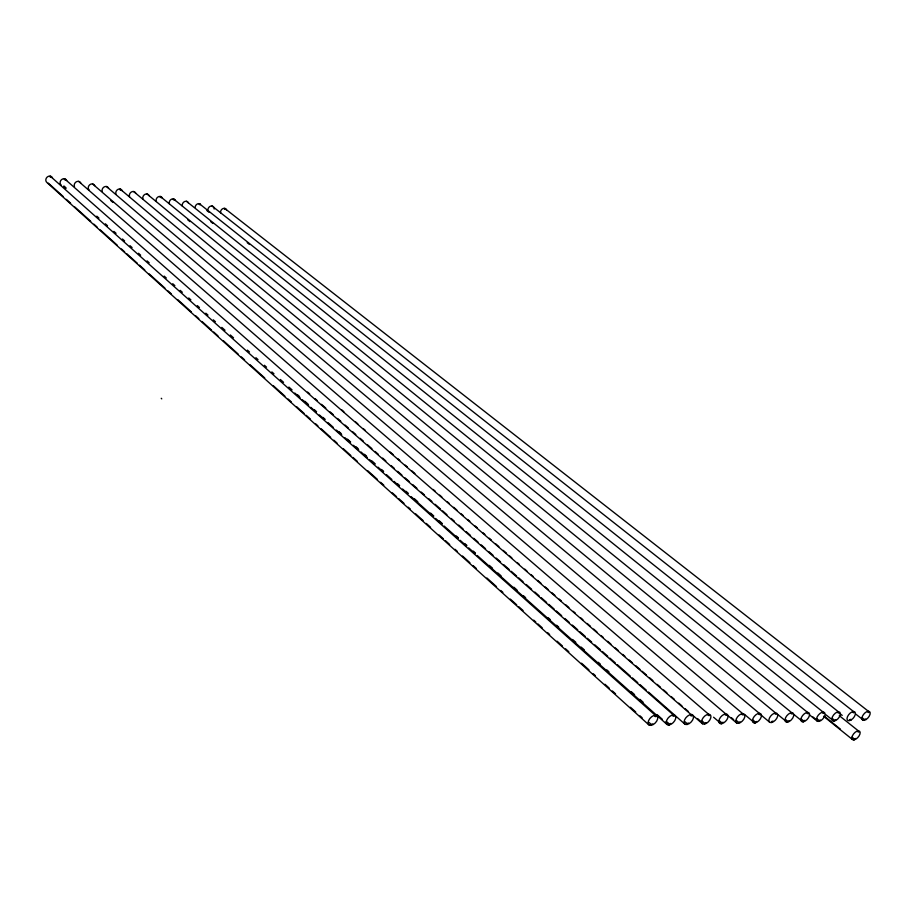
<?xml version="1.0" encoding="UTF-8"?>
<svg xmlns="http://www.w3.org/2000/svg" width="916" height="916" viewBox="0 0 916 916"><rect width="100%" height="100%" fill="white"/><g stroke="black" fill="none" stroke-linecap="round" stroke-linejoin="round"><path stroke-width="1.37" d="M161.754 398.861L161.25 398.288M855.601 738.491L854.239 738.903L852.006 737.117M865.62 719.003L864.257 719.415L862.013 717.652M835.724 719.69L834.316 720.102L832.083 718.316M849.407 719.758L850.781 719.346M820.415 720.033L818.996 720.457L816.774 718.659M804.866 720.4L803.424 720.812L801.214 719.003M789.065 720.755L787.6 721.178L785.39 719.358M771.524 721.556L773.001 721.121M756.673 721.499L755.173 721.934L752.986 720.091M740.071 721.877L738.548 722.312L736.372 720.457M723.205 722.266L721.659 722.701L719.484 720.835M706.041 722.655L704.473 723.102L702.32 721.224M670.833 723.457L669.218 723.915L667.088 722.014M688.592 723.056L687 723.503L684.847 721.613M652.776 723.869L651.139 724.327L649.009 722.415M654.734 716.335L656.016 716.678M672.825 715.98L674.084 716.323M690.595 715.636L691.832 715.98M708.079 715.304L709.293 715.636M725.266 714.972L726.457 715.304M742.166 714.652L743.334 714.972M758.78 714.331L759.925 714.652M775.131 714.011L776.253 714.331M857.811 731.781L858.819 732.079M791.218 713.701L792.317 714.022M807.042 713.392L808.118 713.713M822.602 713.095L823.667 713.415M837.934 712.797L838.976 713.106M853.014 712.511L854.033 712.82M867.864 712.224L868.86 712.534M50.025 176.88L51.101 177.349M64.292 179.513L65.345 179.971M119.882 189.761L120.889 190.207M160.082 197.18L161.067 197.616M173.216 199.596L174.189 200.031M199.081 204.371L200.031 204.795M224.443 209.043L225.359 209.466M224.649 208.344L868.357 711.24M212.043 206.02L853.506 711.514M855.922 714.205L863.765 720.388M199.299 203.661L838.426 711.801M839.972 713.633L842.205 715.407M206.924 210.611L209.157 212.386M247.217 242.683L249.461 244.458M839.285 715.659L858.292 730.808M186.429 201.28L823.106 712.087M826.014 714.835L833.823 721.098M210.691 221.661L212.913 223.447M824.801 716.598L840.384 729.136M851.525 738.09L853.746 739.876M823.553 716.255L852.464 739.51M173.422 198.886L807.534 712.385M812.961 716.965L815.183 718.762M809.378 714.766L817.152 721.064M794.08 714.595L802.931 721.831M160.3 196.459L791.71 712.682M187.746 219.817L189.956 221.626M778.291 714.915L787.107 722.197M147.029 194.009L775.623 712.98M133.621 191.524L759.272 713.289M760.818 714.858L769.6 722.174M744.845 714.686L754.681 722.964M120.088 189.028L742.658 713.598M731.529 717.8L733.705 719.644M106.405 186.498L725.758 713.919M726.777 714.606L736.578 722.942M713.575 717.217L721.167 723.755M92.573 183.944L708.572 714.24M110.779 200.547L112.943 202.413M697.523 718.545L700.751 721.35M341.679 409.818L343.832 411.696M355.683 422.001L357.835 423.879M363.217 428.562L365.37 430.44M390.136 451.989L393.365 454.794M397.681 458.55L399.834 460.427M405.215 465.11L407.368 466.977M411.673 470.732L414.902 473.538M433.211 489.476L435.363 491.342M439.68 495.098L441.833 496.964M447.214 501.659L449.367 503.525M453.672 507.281L456.901 510.086M461.217 513.842L463.37 515.708M467.675 519.464L469.828 521.33M475.209 526.013L477.362 527.891M482.755 532.574L484.908 534.452M489.213 538.196L491.365 540.074M495.671 543.818L498.899 546.634M503.216 550.379L506.445 553.195M509.674 556.001L511.826 557.878M517.208 562.561L519.361 564.439M524.754 569.122L526.906 571M531.211 574.744L533.364 576.622M537.669 580.366L540.898 583.183M545.215 586.927L548.444 589.744M551.672 592.549L554.901 595.366M559.207 599.11L561.359 600.988M565.676 604.732L568.905 607.548M573.21 611.293L575.362 613.17M580.744 617.853L582.897 619.731M587.213 623.475L590.442 626.292M593.671 629.097L596.9 631.914M601.205 635.658L603.358 637.536M607.674 641.28L610.903 644.097M615.208 647.841L618.437 650.646M622.743 654.402L624.895 656.268M629.212 660.024L632.441 662.829M635.67 665.646L639.975 669.39M642.127 671.268L646.444 675.012M649.673 677.829L652.902 680.634M657.207 684.389L660.436 687.195M663.665 690.011L666.894 692.817M671.21 696.572L674.439 699.377M678.745 703.133L681.973 705.938M685.202 708.755L688.443 711.56M691.672 714.377L702.435 723.743M78.604 181.368L691.088 714.572M307.581 392.059L309.723 393.949M315.093 398.666L317.234 400.555M321.516 404.322L325.81 408.101M330.092 411.868L333.31 414.696M337.603 418.475L340.821 421.303M345.103 425.081L348.32 427.909M352.614 431.688L355.82 434.516M360.114 438.283L363.331 441.123M367.614 444.89L371.907 448.668M375.125 451.496L378.342 454.325M382.625 458.103L385.842 460.931M391.201 465.649L394.418 468.477M397.636 471.305L401.918 475.083M405.135 477.912L409.429 481.69M412.647 484.518L416.929 488.285M421.223 492.064L424.429 494.892M428.722 498.67L431.94 501.499M435.157 504.327L440.516 509.044M442.657 510.933L446.951 514.712M451.233 518.479L454.45 521.307M458.733 525.086L463.027 528.864M466.244 531.692L470.526 535.459M473.744 538.299L478.038 542.066M481.255 544.894L485.537 548.673M488.755 551.501L493.037 555.279M496.254 558.107L500.548 561.874M503.766 564.714L509.124 569.431M511.265 571.309L516.624 576.027M518.765 577.916L523.059 581.694M526.276 584.523L531.635 589.24M534.852 592.068L539.135 595.847M541.287 597.736L546.646 602.453M548.787 604.331L554.146 609.048M556.287 610.938L561.645 615.655M564.863 618.483L569.157 622.262M572.374 625.09L577.733 629.807M579.874 631.697L585.232 636.414M587.374 638.303L591.667 642.07M594.885 644.898L600.243 649.616M602.385 651.505L607.743 656.222M609.896 658.112L615.254 662.829M617.395 664.718L630.254 676.042M632.406 677.92L637.765 682.638M639.906 684.527L646.341 690.183M648.482 692.072L684.928 724.155M64.486 178.757L673.317 714.904M63.88 185.959L66.021 187.86M63.673 186.704L65.815 188.604M96.821 216.187L98.951 218.088M105.363 223.802L107.504 225.702M113.916 231.404L116.057 233.305M122.469 239.007L124.61 240.919M129.958 245.671L132.087 247.572M138.511 253.274L140.64 255.175M147.052 260.888L149.194 262.789M164.159 276.105L166.3 278.006M172.712 283.708L174.853 285.609M180.2 290.372L182.33 292.273M188.742 297.975L190.883 299.875M197.295 305.578L199.436 307.49M205.848 313.192L207.978 315.081M213.302 319.821L215.432 321.711M221.821 327.39L225.004 330.241M230.328 334.97L233.523 337.809M247.366 350.13L249.496 352.019M255.885 357.698L258.014 359.599M264.403 365.278L266.533 367.167M271.857 371.907L273.976 373.808M280.365 379.487L283.559 382.327M288.884 387.067L292.078 389.907M297.402 394.636L299.532 396.536M304.856 401.265L308.051 404.105M314.44 409.796L316.57 411.685M322.947 417.375L325.077 419.265M338.92 431.573L341.05 433.474M347.439 439.153L350.633 441.993M355.958 446.733L358.087 448.622M364.476 454.302L366.606 456.202M371.919 460.943L375.113 463.782M381.503 469.461L383.632 471.351M397.475 483.671L399.616 485.572M406.017 491.274L408.158 493.174M414.57 498.877L417.765 501.728M430.589 513.12L433.783 515.971M439.13 520.723L442.336 523.574M456.214 535.929L458.355 537.829M464.755 543.52L466.897 545.421M473.297 551.123L475.438 553.024M489.316 565.378L492.522 568.229M497.857 572.981L501.063 575.832M513.887 587.225L517.082 590.076M523.494 595.778L525.624 597.679M548.054 617.636L550.195 619.537M556.596 625.227L558.737 627.128M572.615 639.482L575.821 642.334M581.156 647.085L584.362 649.936M598.251 662.279L600.381 664.18M606.793 669.882L608.922 671.783M631.353 691.74L634.559 694.591M639.895 699.332L643.101 702.183M656.99 714.537L662.325 719.289M665.531 722.14L668.726 724.991M294.792 393.056L300.127 397.807M302.257 399.708L308.658 405.399M310.799 407.299L316.123 412.051M319.329 414.902L324.665 419.654M327.859 422.505L333.195 427.245M336.401 430.096L341.737 434.848M344.931 437.699L350.267 442.451M353.473 445.302L358.797 450.054M360.938 451.943L367.339 457.645M369.469 459.546L374.804 464.298M378.01 467.149L383.335 471.9M386.541 474.74L391.876 479.492M394.006 481.392L399.342 486.144M402.548 488.995L407.883 493.747M411.078 496.598L433.486 516.544M435.615 518.445L442.016 524.135M444.145 526.036L458.023 538.39M460.153 540.291L466.553 545.993M468.694 547.883L475.095 553.585M477.225 555.485L667.123 724.567M50.22 176.124L655.226 715.236M48.353 183.166L63.193 196.516M66.364 199.379L70.601 203.192M74.837 207.005L90.73 221.317M93.913 224.18L97.096 227.042M100.268 229.905L117.225 245.167M121.462 248.98L124.633 251.843M126.752 253.755L137.354 263.293M139.472 265.193L144.774 269.968M149.01 273.781L164.903 288.093M168.075 290.956L171.258 293.807M177.612 299.532L191.398 311.944M195.646 315.768L198.829 318.642M202.024 321.516L211.596 330.126M213.714 332.039L217.974 335.874M223.286 340.649L238.171 354.057M241.355 356.919L244.549 359.793M249.862 364.579L264.747 377.976M273.243 385.636L284.933 396.159M288.128 399.033L291.322 401.906M296.635 406.693L304.078 413.391M306.196 415.303L310.455 419.127M315.768 423.913L317.898 425.837M321.081 428.699L330.653 437.321M333.836 440.184L337.031 443.058M343.408 448.806L350.851 455.504M352.969 457.416L357.229 461.24M367.854 470.813L377.426 479.423M380.609 482.297L383.804 485.171M392.3 492.831L396.559 496.655M398.689 498.567L404.002 503.353M408.25 507.189L410.379 509.101M415.692 513.887L423.135 520.586M426.329 523.46L430.577 527.284M439.085 534.944L443.333 538.768M445.462 540.68L449.71 544.516M455.034 549.302L457.153 551.214M462.477 556.001L469.919 562.699M473.103 565.573L476.297 568.447M486.923 578.007L496.495 586.629M500.743 590.454L502.873 592.366M510.315 599.075L516.693 604.812M518.822 606.724L523.07 610.56M533.707 620.132L535.826 622.044M537.955 623.956L542.203 627.781M547.528 632.567L549.646 634.49M557.088 641.189L562.413 645.975M565.596 648.837L568.79 651.711M581.545 663.195L588.988 669.905M593.236 673.729L595.366 675.642M604.938 684.252L609.186 688.088M612.369 690.962L615.563 693.824M630.448 707.232L635.761 712.018M640.021 715.843L642.139 717.755M649.009 724.991L46.991 182.57A3.721 3.321 -50.3 0 1 47.243 177.017A3.721 3.321 -50.3 0 1 52.498 177.887M169.437 203.913A3.561 3.011 -53.6 0 1 171.303 199.299A3.561 3.011 -53.6 0 1 175.448 200.535M102.329 191.673A3.653 3.172 -52.1 0 1 104.184 186.921A3.653 3.172 -52.1 0 1 108.557 188.215M182.456 206.295A3.55 2.977 -53.8 0 1 184.322 201.692A3.55 2.977 -53.8 0 1 188.421 202.928M89.356 190.288A3.675 3.206 -51.7 0 1 89.665 184.826A3.675 3.206 -51.7 0 1 94.76 185.673M208.092 210.978A3.515 2.92 -54.2 0 1 210.646 206.123A3.515 2.92 -54.2 0 1 214.161 209.054M156.281 201.52A3.584 3.046 -53.4 0 1 158.147 196.871A3.584 3.046 -53.4 0 1 162.35 198.119M142.999 199.093A3.595 3.08 -53.1 0 1 144.865 194.421A3.595 3.08 -53.1 0 1 149.102 195.681M220.722 213.279A3.504 2.885 -54.4 0 1 222.599 208.756A3.504 2.885 -54.4 0 1 226.573 209.959M195.154 207.222A3.527 2.954 -54 0 1 197.203 204.073A3.527 2.954 -54 0 1 200.501 204.199M61.258 185.169A3.71 3.275 -50.8 0 1 61.532 179.651A3.71 3.275 -50.8 0 1 66.731 180.509M74.494 186.589A3.687 3.24 -51.3 0 1 76.349 181.78A3.687 3.24 -51.3 0 1 80.826 183.108M116.023 194.169A3.63 3.137 -52.5 0 1 117.878 189.44A3.63 3.137 -52.5 0 1 122.217 190.734M129.58 196.642A3.618 3.103 -52.8 0 1 131.446 191.948A3.618 3.103 -52.8 0 1 135.728 193.219M803.492 721.751A5.679 3.011 -49.2 0 0 809.549 714.045A5.679 3.011 -49.2 0 0 802.622 715.51A5.679 3.011 -49.2 0 0 803.492 721.751M721.774 723.674A5.897 3.286 -48.4 0 0 728.025 715.648A5.897 3.286 -48.4 0 0 720.56 717.182A5.897 3.286 -48.4 0 0 721.774 723.674M819.053 721.384A5.633 2.966 -49.3 0 0 825.076 713.736A5.633 2.966 -49.3 0 0 818.251 715.19A5.633 2.966 -49.3 0 0 819.053 721.384M704.599 724.075A5.954 3.332 -48.2 0 0 710.896 715.98A5.954 3.332 -48.2 0 0 703.316 717.537A5.954 3.332 -48.2 0 0 704.599 724.075M851.285 719.862A5.542 2.874 -49.5 0 0 854.811 711.915A5.542 2.874 -49.5 0 0 847.518 716.61A5.542 2.874 -49.5 0 0 851.285 719.862M787.68 722.129A5.714 3.069 -49 0 0 793.771 714.354A5.714 3.069 -49 0 0 786.752 715.831A5.714 3.069 -49 0 0 787.68 722.129M651.299 725.335A6.103 3.515 -47.6 0 0 657.711 717.033A6.103 3.515 -47.6 0 0 649.776 718.625A6.103 3.515 -47.6 0 0 651.299 725.335M771.604 722.506A5.759 3.114 -48.9 0 0 777.741 714.675A5.759 3.114 -48.9 0 0 770.608 716.163A5.759 3.114 -48.9 0 0 771.604 722.506M854.285 739.796A5.473 2.805 -49.3 0 0 860.158 732.388A5.473 2.805 -49.3 0 0 853.62 733.853A5.473 2.805 -49.3 0 0 854.285 739.796M866.101 719.518A5.507 2.828 -49.7 0 0 869.628 711.629A5.507 2.828 -49.7 0 0 862.414 716.289A5.507 2.828 -49.7 0 0 866.101 719.518M834.373 721.029A5.588 2.92 -49.4 0 0 840.361 713.438A5.588 2.92 -49.4 0 0 833.629 714.881A5.588 2.92 -49.4 0 0 834.373 721.029M669.367 724.911A6.046 3.458 -47.8 0 0 675.745 716.678A6.046 3.458 -47.8 0 0 667.924 718.247A6.046 3.458 -47.8 0 0 669.367 724.911M687.137 724.487A6 3.401 -48 0 0 693.469 716.323A6 3.401 -48 0 0 685.775 717.892A6 3.401 -48 0 0 687.137 724.487M738.662 723.274A5.851 3.229 -48.5 0 0 744.868 715.316A5.851 3.229 -48.5 0 0 737.529 716.839A5.851 3.229 -48.5 0 0 738.662 723.274M755.265 722.884A5.805 3.172 -48.7 0 0 761.436 714.995A5.805 3.172 -48.7 0 0 754.2 716.495A5.805 3.172 -48.7 0 0 755.265 722.884"/></g></svg>
